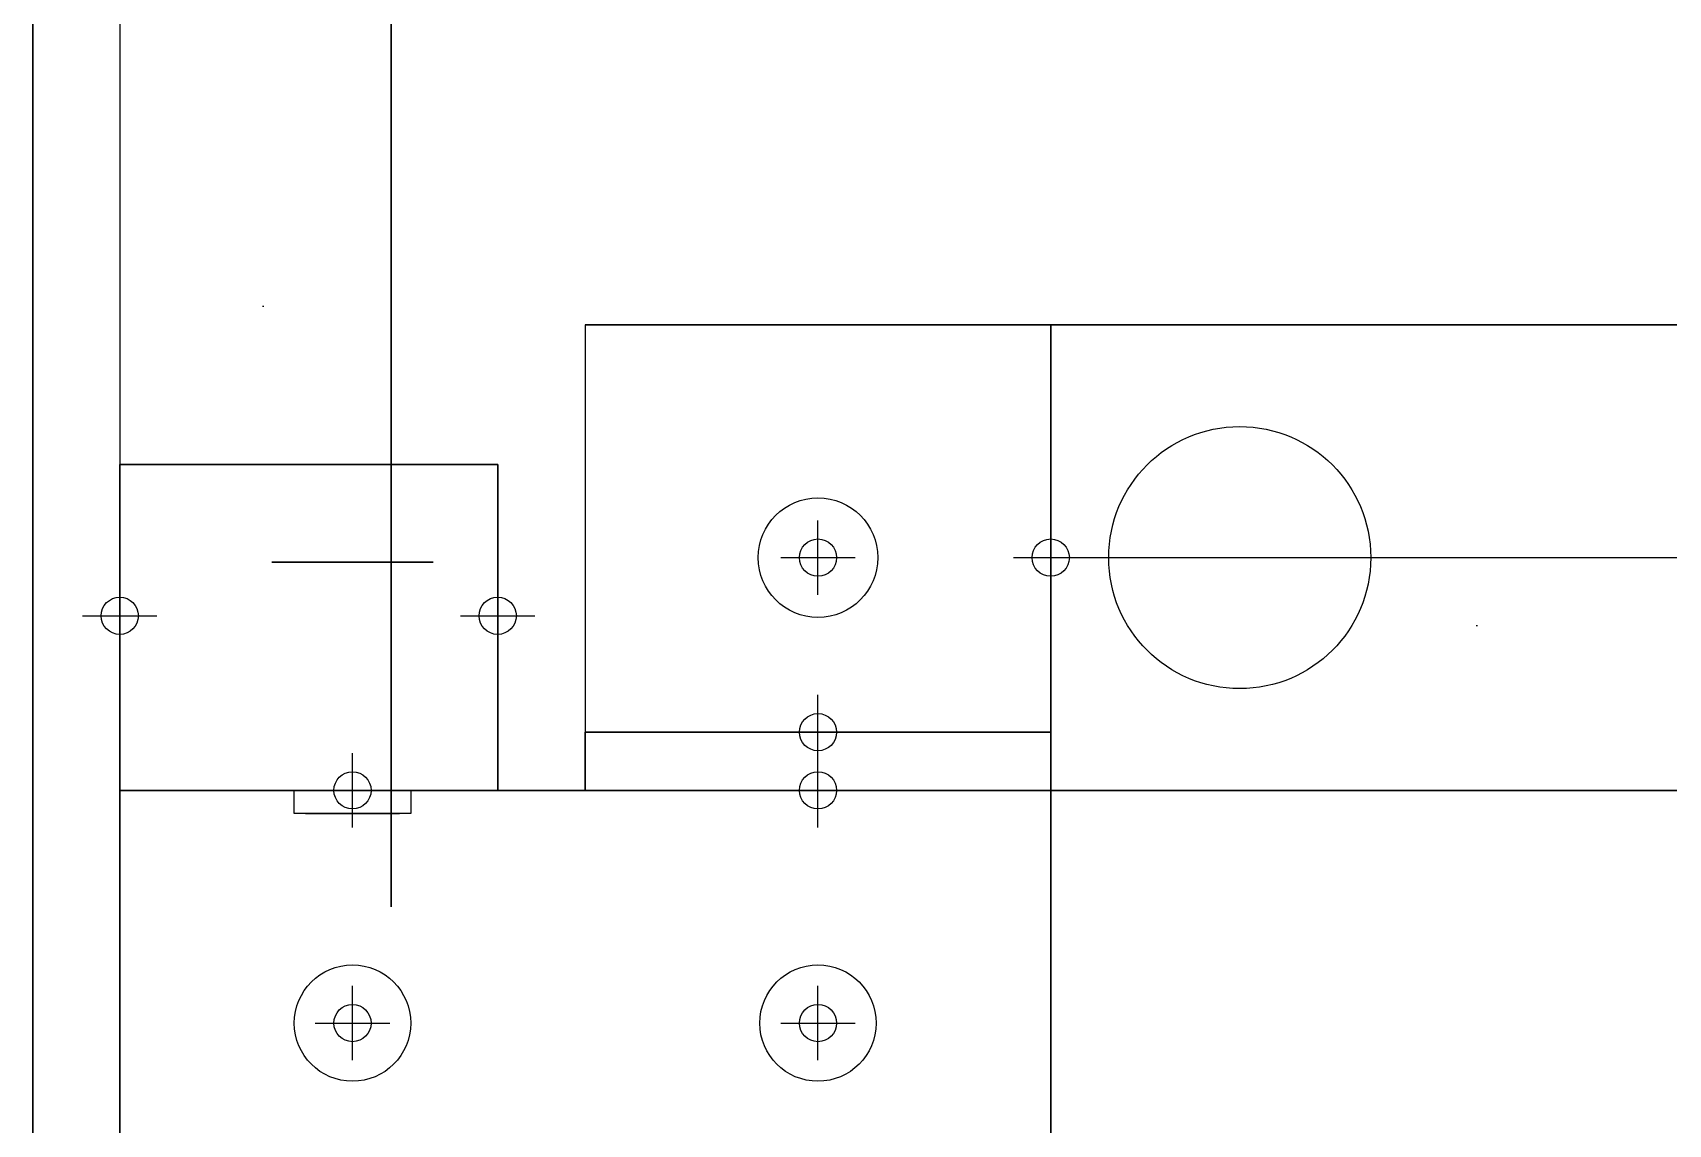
# Model space of a CAD drawing. Header units: inches. Extents: x -12.9 to 39.7, y -22.4 to 37.3.
# Drawn here: x -0.687 to 2.827, y 0.783 to 3.128 of the extents above; entities that cross this region are included whole.
import ezdxf

# ---------------------------------------------------------------- set-up
doc = ezdxf.new("R2010")
doc.units = ezdxf.units.IN
doc.header["$MEASUREMENT"] = 0
doc.header["$PDMODE"] = 34
doc.header["$PDSIZE"] = 0.08
for name, color, linetype in [('AQME Center Lines', 7, 'Continuous'), ('AQME Holes', 7, 'Continuous'), ('AQME Points', 7, 'Continuous'), ('AQME TSlots', 7, 'Continuous')]:
    doc.layers.add(name, color=color, linetype=linetype)

# ---------------------------------------------------------------- blocks, each defined once
blk = doc.blocks.new('AQME_4108_20120403180811')
at = {"color": 1}
blk.add_circle((0, 0.5), 0.1285, dxfattribs=at)
at = {"color": 1, "extrusion": (0, 1, 0)}
blk.add_circle((0, 0.5), 0.1285, dxfattribs=at)
at = {"color": 3}
for p in [(0, 0.5), (0, 0)]:
    blk.add_point(p, dxfattribs=at)
at = {"color": 2}
blk.add_point((0, 0.5, 0.125), dxfattribs=at)
at = {"color": 2, "extrusion": (0, 1, 0)}
blk.add_point((0, 0.125, 0.5), dxfattribs=at)
at = {"color": 3, "extrusion": (0, 1, 0)}
blk.add_point((0, 0, 0.5), dxfattribs=at)
for points in [[(0.5, 0), (0.5, 1), (-0.5, 1), (-0.5, 0)], [(0.5, 0.125, 0.125), (0.5, 1, 0.125), (-0.5, 1, 0.125), (-0.5, 0.125, 0.125)], [(0.5, 1), (-0.5, 1), (-0.5, 1, 0.125), (0.5, 1, 0.125)], [(0.5, 0.125, 0.125), (-0.5, 0.125, 0.125), (-0.5, 0.125, 1), (0.5, 0.125, 1)], [(-0.5, 0, 1), (0.5, 0, 1), (0.5, 0.125, 1), (-0.5, 0.125, 1)]]:
    blk.add_3dface(points)
for points, invisible_edges in [([(-0.5, 1), (-0.5, 0), (-0.5, 0, 0.125), (-0.5, 1, 0.125)], 4), ([(0.5, 0), (0.5, 1), (0.5, 1, 0.125), (0.5, 0, 0.125)], 4), ([(-0.5, 0.125, 0.125), (-0.5, 0, 0.125), (-0.5, 0, 1), (-0.5, 0.125, 1)], 1), ([(0.5, 0, 1), (0.5, 0, 0.125), (0.5, 0.125, 0.125), (0.5, 0.125, 1)], 2), ([(0.5, 0), (-0.5, 0), (-0.5, 0, 0.125), (0.5, 0, 0.125)], 4), ([(-0.5, 0, 0.125), (-0.5, 0, 1), (0.5, 0, 1), (0.5, 0, 0.125)], 8)]:
    blk.add_3dface(points, dxfattribs=dict(invisible_edges=invisible_edges))
blk = doc.blocks.new('AQME_7042_20120403175557')
at = {"layer": 'AQME Holes', "color": 4}
blk.add_circle((0, 0), 0.2815, dxfattribs=at)
blk = doc.blocks.new('AQME_7042_20120403175607')
at = {"layer": 'AQME Holes', "color": 4}
blk.add_circle((0, 0), 0.2815, dxfattribs=at)
blk = doc.blocks.new('AQME_1010_20120403175609', base_point=(0.5, 0.5))
for points in [[(0, 0), (1, 0), (1, 1), (0, 1)], [(1, 1), (0, 1), (0, 1, 36), (1, 1, 36)], [(0, 1), (0, 0), (0, 0, 36), (0, 1, 36)], [(0, 0, 36), (1, 0, 36), (1, 1, 36), (0, 1, 36)], [(1, 0), (1, 1), (1, 1, 36), (1, 0, 36)], [(0, 0), (1, 0), (1, 0, 36), (0, 0, 36)]]:
    blk.add_3dface(points)
at = {"layer": 'AQME Points', "color": 3}
blk.add_point((0.5, 0.5), dxfattribs=at)
at = {"layer": 'AQME Points', "color": 2}
blk.add_point((0.5, 0.5, 36), dxfattribs=at)
at = {"layer": 'AQME TSlots', "color": 1}
for p, q in [((0.5, 1), (0.5, 1, 36)), ((0, 0.5), (0, 0.5, 36)), ((1, 0.5), (1, 0.5, 36)), ((0.5, 0), (0.5, 0, 36))]:
    blk.add_line(p, q, dxfattribs=at)
at = {"extrusion": (0, 1, 0), "rotation": 179.9999999999998}
blk.add_blockref('AQME_7042_20120403175557', (-0.5, 35.594, 1), dxfattribs=at)
at = {"extrusion": (0, 1, 0)}
blk.add_blockref('AQME_7042_20120403175607', (-0.5, 0.406, 1), dxfattribs=at)
blk = doc.blocks.new('AQME_2427_20120404103638')
at = {"extrusion": (0, 1, 0)}
for p, q in [((-0.125, 0.5), (-0.312, 0.5)), ((-0.312, 0.5), (-0.312, 0.5, 0.7)), ((-0.312, 0.5, 0.7), (0.5, 0.5, 0.7)), ((-0.125, 0.5), (-0.125, 0.5, -0.05)), ((-0.125, 0.5, -0.05), (0.125, 0.5, -0.05)), ((0.5, 0.5), (0.125, 0.5)), ((0.125, 0.5, -0.05), (0.125, 0.5)), ((0.5, 0.5, 0.7), (0.5, 0.5))]:
    blk.add_line(p, q, dxfattribs=at)
at = {"color": 1, "extrusion": (-1, 0, 0)}
blk.add_circle((-0.25, 0.375, 0.312), 0.125, dxfattribs=at)
at = {"color": 1}
for centre, radius in [((0, 0, 0.49), 0.173), ((0, 0, -0.05), 0.101)]:
    blk.add_circle(centre, radius, dxfattribs=at)
at = {"color": 2, "extrusion": (-1, 0, 0)}
for p in [(-0.312, 0.25, 0.375), (0.5, 0.25, 0.375)]:
    blk.add_point(p, dxfattribs=at)
at = {"color": 3}
blk.add_point((0, 0), dxfattribs=at)
at = {"invisible_edges": 8}
for points in [[(0.5, 0.5), (0.5, 0.5, 0.7), (-0.312, 0.5, 0.7), (-0.312, 0.5)], [(-0.125, 0.5), (-0.125, 0.5, -0.05), (0.125, 0.5, -0.05), (0.125, 0.5)], [(0.5, -0.25), (0.5, -0.25, 0.7), (-0.312, -0.25, 0.7), (-0.312, -0.25)], [(-0.125, -0.25), (-0.125, -0.25, -0.05), (0.125, -0.25, -0.05), (0.125, -0.25)]]:
    blk.add_3dface(points, dxfattribs=at)
blk = doc.blocks.new('AQME_2614-S_20110813145048', base_point=(0, 0, 0.0885))
h = blk.add_hatch()
h.set_pattern_fill('AR-SAND', color=8, scale=2, style=0)
h.paths.add_polyline_path([(0, 0), (0, -24.5), (47.5, -24.5), (47.5, 0)])
at = {"color": 1}
for p, q in [((0, 0), (0, -24.5)), ((47.5, -24.5), (47.5, 0)), ((0, -24.5), (47.5, -24.5))]:
    blk.add_line(p, q, dxfattribs=at)
at = {"invisible_edges": 15}
blk.add_3dface([(0, 0), (0, -24.5), (47.5, -24.5), (47.5, 0)], dxfattribs=at)
blk = doc.blocks.new('AQME_2614-S_20120404113505', base_point=(0, 0, 0.0885))
h = blk.add_hatch()
h.set_pattern_fill('AR-SAND', color=8, scale=2, style=0)
h.paths.add_polyline_path([(0, 0), (0, -28), (40, -28), (40, 0)])
at = {"color": 1}
blk.add_line((0, 0), (0, -28), dxfattribs=at)
at = {"invisible_edges": 15}
for points in [[(0, 0, 0.177), (0, -28, 0.177), (40, -28, 0.177), (40, 0, 0.177)], [(0, 0), (0, -28), (40, -28), (40, 0)]]:
    blk.add_3dface(points, dxfattribs=at)
blk = doc.blocks.new('AQME_2454_20110915165342', base_point=(0, 0, 0.0935))
at = {"color": 1}
for p, q in [((26, 0), (0, 0)), ((0, -12), (26, -12))]:
    blk.add_line(p, q, dxfattribs=at)
at = {"invisible_edges": 15}
blk.add_3dface([(0, 0), (0, -12), (26, -12), (26, 0)], dxfattribs=at)
blk = doc.blocks.new('AQME_2020_20120404133033', base_point=(0.5, 0.5))
at = {"color": 4}
for centre in [(0.5, 1.5, 60), (1.5, 1.5, 60), (0.5, 0.5, 60), (1.5, 0.5, 60)]:
    blk.add_circle(centre, 0.125, dxfattribs=at)
for points in [[(0, 0), (2, 0), (2, 2), (0, 2)], [(2, 2), (0, 2), (0, 2, 60), (2, 2, 60)], [(0, 2), (0, 0), (0, 0, 60), (0, 2, 60)], [(0, 0, 60), (2, 0, 60), (2, 2, 60), (0, 2, 60)], [(2, 0), (2, 2), (2, 2, 60), (2, 0, 60)], [(0, 0), (2, 0), (2, 0, 60), (0, 0, 60)]]:
    blk.add_3dface(points)
at = {"layer": 'AQME Center Lines', "color": 6}
for p, q in [((1, 2), (1, 2, 60)), ((0, 1), (0, 1, 60)), ((2, 1), (2, 1, 60)), ((1, 0), (1, 0, 60))]:
    blk.add_line(p, q, dxfattribs=at)
at = {"layer": 'AQME Points', "color": 3}
for p in [(0.5, 1.5), (1.5, 1.5), (0.5, 0.5), (1.5, 0.5)]:
    blk.add_point(p, dxfattribs=at)
at = {"layer": 'AQME Points', "color": 2}
for p in [(0.5, 1.5, 60), (1.5, 1.5, 60), (0.5, 0.5, 60), (1.5, 0.5, 60)]:
    blk.add_point(p, dxfattribs=at)
at = {"layer": 'AQME TSlots', "color": 1}
for p, q in [((0.5, 2), (0.5, 2, 60)), ((1.5, 2), (1.5, 2, 60)), ((0, 1.5), (0, 1.5, 60)), ((2, 1.5), (2, 1.5, 60)), ((0, 0.5), (0, 0.5, 60)), ((2, 0.5), (2, 0.5, 60)), ((0.5, 0), (0.5, 0, 60)), ((1.5, 0), (1.5, 0, 60))]:
    blk.add_line(p, q, dxfattribs=at)

msp = doc.modelspace()

# ---------------------------------------------------------------- block references
for name, p in [('AQME_2614-S_20120404113505', (-0.5, 27.5, 60.0885)), ('AQME_4108_20120403180811', (1, 1.5, 24.4973)), ('AQME_2020_20120404133033', (0, 0))]:
    msp.add_blockref(name, p)
at = {"extrusion": (1, 0, -1.83691e-16)}
msp.add_blockref('AQME_2454_20110915165342', (-0.002, 12.625, -0.5935), dxfattribs=at)
at = {"extrusion": (-1, 7.10543e-15, -5.32907e-15), "rotation": 90}
msp.add_blockref('AQME_2614-S_20110813145048', (-25.75, 11.75, 0.0052), dxfattribs=at)
at = {"extrusion": (1, 0, 0)}
msp.add_blockref('AQME_1010_20120403175609', (2, 23.9973, 1.5), dxfattribs=at)
at = {"extrusion": (0, 1, 0), "xscale": -1, "rotation": 180}
for p in [(0, 4.396, 1.5), (0, 8.396, 1.5)]:
    msp.add_blockref('AQME_2427_20120404103638', p, dxfattribs=at)

doc.saveas('drawing.dxf')
